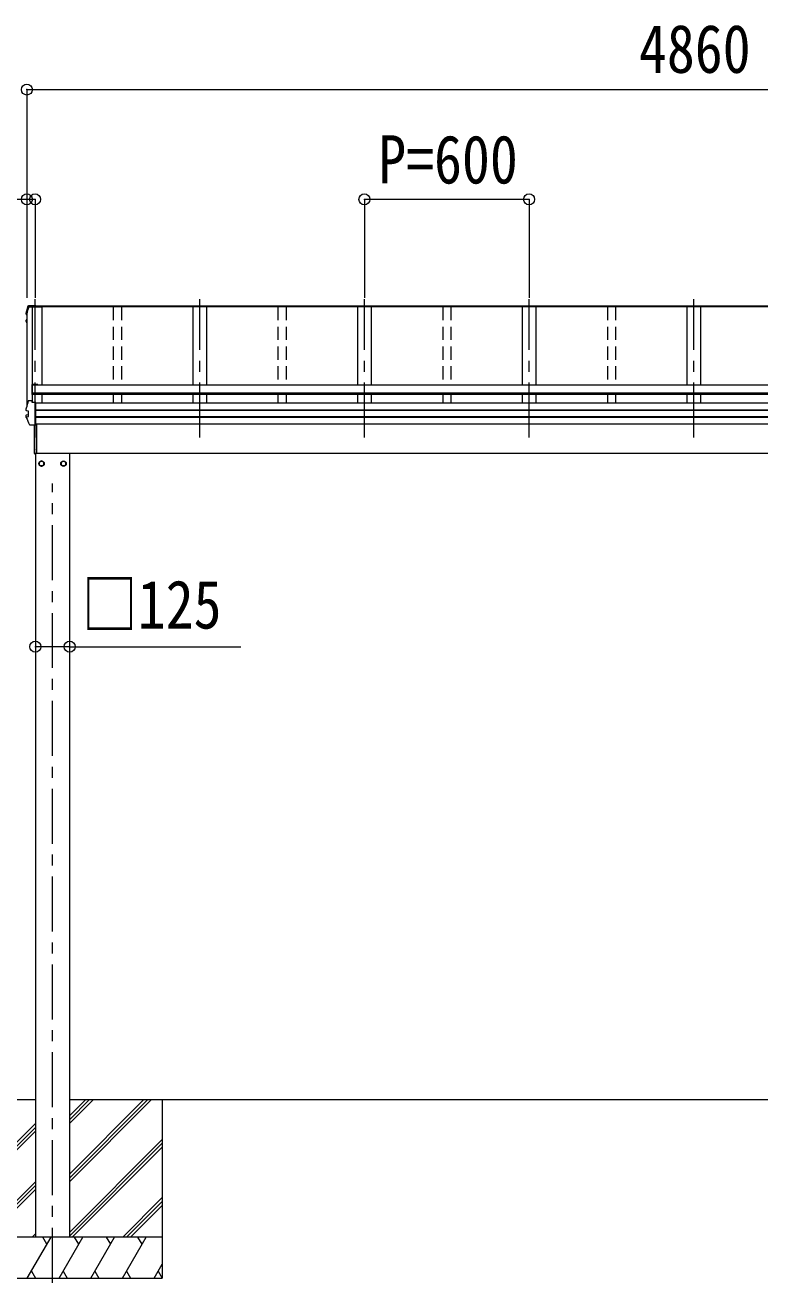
# Model space of a CAD drawing. Units: millimetres at full size, sheet at 1:40; details may follow other scales. Extents: x -11243 to 11243, y -7760 to 7760.
# Drawn here: x -7452 to -4775, y -5223 to -641 of the extents above; entities that cross this region are included whole.
import ezdxf
from ezdxf.enums import TextEntityAlignment as Align

# ---------------------------------------------------------------- set-up
doc = ezdxf.new("R2010")
doc.units = ezdxf.units.MM
doc.header["$LTSCALE"] = 40
doc.header["$PDMODE"] = 32
doc.header["$PDSIZE"] = 40
doc.linetypes.add('CHAIN1', pattern=[8, 5, -1, 1, -1])
doc.linetypes.add('DASHED1', pattern=[1.8, 1.2, -0.6])
doc.layers.add('0-3_ELV2', color=7, linetype='Continuous', lineweight=9)
doc.layers.add('0-6_OTH_LINE', color=6, linetype='Continuous', lineweight=9)
doc.styles.add('ＭＳ ゴシック', font='')
doc.styles.get('ＭＳ ゴシック').set_extended_font_data('MS Gothic')

msp = doc.modelspace()

# ---------------------------------------------------------------- linework, layer by layer
at = {"layer": '0-3_ELV2', "color": 6}
for p, q in [((-7445.39, -875.18), (-7445.39, -1634.18)), ((-7445.39, -1275.18), (-7758.73, -1275.18)), ((-7445.39, -1275.18), (-7445.39, -1634.18)), ((-7415.39, -1275.18), (-7415.39, -1634.18)), ((-6215.39, -1275.18), (-6215.39, -1634.18)), ((-5615.39, -1275.18), (-6215.39, -1275.18)), ((-5615.39, -1275.18), (-5615.39, -1634.18)), ((-7289.39, -2905), (-7414.39, -2905)), ((-7289.39, -2905), (-6665.92, -2905))]:
    msp.add_line(p, q, dxfattribs=at)
at = {"layer": '0-3_ELV2', "color": 5, "linetype": 'CHAIN1'}
for p, q in [((-7415.34, -2143.01), (-7415.34, -1638.83)), ((-6815.39, -2143.01), (-6815.39, -1638.83)), ((-6215.39, -2143.01), (-6215.39, -1638.83)), ((-5615.39, -2143.01), (-5615.39, -1638.83)), ((-5015.39, -2143.01), (-5015.39, -1638.83)), ((-7351.89, -5222.53), (-7351.89, -2310.44))]:
    msp.add_line(p, q, dxfattribs=at)
at = {"layer": '0-3_ELV2', "color": 4}
for p, q in [((-7447.71, -1694.03), (-7447.71, -1689.98)), ((-7447.67, -1689.66), (-7445.35, -1680.81)), ((-7446.66, -1695.3), (-7445.39, -1695.54)), ((-7445.39, -1694.02), (-7446.16, -1693.87)), ((-7445.39, -1693.67), (-7446.08, -1693.54)), ((-7445.39, -1690.72), (-7445.39, -2027.5)), ((-7445.35, -1680.81), (-7442.89, -1672.04)), ((-7442.89, -1672.04), (-7440.26, -1663.38)), ((-7390.39, -1667.36), (-7438.83, -1667.36)), ((-7426.37, -1667.21), (-7438.79, -1667.21)), ((-7438.64, -1665.71), (-7426.59, -1665.71)), ((-7437.4, -1662.1), (-7437.4, -1662.09)), ((-7437.4, -1662.1), (-7412.39, -1662.1)), ((-7437.4, -1662.1), (-7437.4, -1662.1)), ((-7426.59, -1664.62), (-7426.22, -1667.12)), ((-7426.59, -1665.71), (-7426.59, -1664.62)), ((-7412.39, -1664.62), (-7426.59, -1664.62)), ((-7426.59, -1665.71), (-7426.37, -1667.21)), ((-7426.37, -1667.21), (-7426.37, -1666.86)), ((-7426.29, -1667.36), (-7426.29, -2010.69)), ((-7415.39, -1667.12), (-7426.22, -1667.12)), ((-7425.69, -1667.36), (-7425.69, -2014.65)), ((-2615.39, -1666.45), (-7415.39, -1666.45)), ((-2615.39, -1667.35), (-7415.39, -1667.35)), ((-7412.39, -1666.45), (-7412.39, -1662.1)), ((-2618.39, -1664.18), (-7412.39, -1664.18)), ((-7390.39, -1667.27), (-7390.39, -1951.53)), ((-6840.39, -1667.27), (-6840.39, -1951.53)), ((-6790.39, -1667.27), (-6790.39, -1951.53)), ((-6240.34, -1667.27), (-6240.34, -1951.53)), ((-6190.34, -1667.27), (-6190.34, -1951.53)), ((-5640.39, -1667.27), (-5640.39, -1951.53)), ((-5590.39, -1667.27), (-5590.39, -1951.53)), ((-5040.39, -1667.27), (-5040.39, -1951.53)), ((-4990.39, -1667.27), (-4990.39, -1951.53)), ((-7447.81, -1719.06), (-7447.81, -1715)), ((-7445.39, -1717.52), (-7446.76, -1717.79)), ((-7445.39, -1719.04), (-7446.24, -1719.21)), ((-7445.39, -1713.43), (-7446.23, -1713.53)), ((-7446.23, -1713.53), (-7446.23, -1713.53)), ((-7427.49, -1951.5), (-7427.49, -1980.96)), ((-7405.49, -1949.5), (-7425.49, -1949.5)), ((-7425.49, -1985.55), (-7425.49, -1951.04)), ((-7405.49, -1951.04), (-7425.49, -1951.04)), ((-2605.29, -1951.66), (-7425.49, -1951.66)), ((-7405.49, -1949.5), (-7405.49, -1951.66)), ((-7438.64, -2008.37), (-7426.59, -2008.37)), ((-7425.49, -1980.96), (-7427.49, -1980.96)), ((-7426.37, -2009.87), (-7426.59, -2008.37)), ((-7426.37, -2009.87), (-7426.37, -2010.22)), ((-7425.64, -2015), (-7426.37, -2010.22)), ((-7425.66, -2015), (-7426.22, -2011.32)), ((-7426.22, -2015), (-7426.22, -2011.32)), ((-2605.29, -1980.7), (-7425.49, -1980.7)), ((-2605.29, -1982.44), (-7425.49, -1982.44)), ((-2605.29, -1985.55), (-7425.49, -1985.55)), ((-7412.39, -2097.42), (-7412.39, -2015)), ((-7390.39, -1983.51), (-7390.39, -2017.18)), ((-6840.39, -1985.55), (-6840.39, -2017.18)), ((-6790.39, -1985.55), (-6790.39, -2017.18)), ((-6240.34, -1985.55), (-6240.34, -2017.18)), ((-6190.34, -1985.55), (-6190.34, -2017.18)), ((-5640.39, -1985.55), (-5640.39, -2017.18)), ((-5590.39, -1985.55), (-5590.39, -2017.18)), ((-5040.39, -1985.55), (-5040.39, -2017.18)), ((-4990.39, -1985.55), (-4990.39, -2017.18)), ((-7447.81, -2069.11), (-7447.81, -2061.72)), ((-7447.71, -2044.07), (-7447.71, -2036.69)), ((-7446.76, -2060.45), (-7440.8, -2059.29)), ((-7446.08, -2045.55), (-7446.08, -2045.55)), ((-7439.83, -2046.32), (-7446.08, -2045.55)), ((-7440.39, -2046.45), (-7440.39, -2065.66)), ((-7439.83, -2046.32), (-7439.83, -2046.32)), ((-2618.39, -2017.18), (-7412.39, -2017.18)), ((-2618.39, -2043.7), (-7412.39, -2043.7)), ((-2618.39, -2044.59), (-7412.39, -2044.59)), ((-7446.23, -2067.83), (-7439.83, -2066.13)), ((-7446.23, -2067.83), (-7446.23, -2067.83)), ((-7439.82, -2066.13), (-7439.83, -2066.13)), ((-7412.39, -2097.42), (-7433.04, -2097.42)), ((-7417.39, -2201.61), (-7417.39, -2097.42)), ((-7416.89, -2202.01), (-7416.89, -2097.42)), ((-2618.39, -2067.81), (-7412.39, -2067.81)), ((-2618.39, -2069.74), (-7412.39, -2069.74)), ((-2618.39, -2094.77), (-7412.39, -2094.77)), ((-7410.39, -2094.77), (-7410.39, -2199.61)), ((-7416.89, -2202.01), (-7416.9, -2202.07)), ((-7416.89, -2202.01), (-7416.89, -2202.01)), ((-7415.39, -2199.61), (-7410.39, -2199.61)), ((-7415.39, -2202.11), (-7415.39, -2199.61)), ((-2734.69, -2201.01), (-7415.39, -2201.01)), ((-7414.39, -2201.01), (-7414.39, -5056.01)), ((-7383.3, -2237.76), (-7383.4, -2237.76)), ((-7383.3, -2238.26), (-7383.4, -2238.26)), ((-7320.49, -2237.76), (-7320.39, -2237.76)), ((-7320.49, -2238.26), (-7320.39, -2238.26)), ((-7289.39, -5056.01), (-7289.39, -2201.01))]:
    msp.add_line(p, q, dxfattribs=at)
at = {"layer": '0-3_ELV2', "color": 4, "linetype": 'DASHED1'}
for p, q in [((-7130.39, -1667.27), (-7130.39, -1951.66)), ((-7100.39, -1667.27), (-7100.39, -1951.66)), ((-6530.39, -1667.27), (-6530.39, -1951.66)), ((-6500.39, -1667.27), (-6500.39, -1951.66)), ((-5930.39, -1667.27), (-5930.39, -1951.66)), ((-5900.39, -1667.27), (-5900.39, -1951.66)), ((-5330.39, -1667.27), (-5330.39, -1951.66)), ((-5300.39, -1667.27), (-5300.39, -1951.66)), ((-7130.39, -1985.55), (-7130.39, -2017.18)), ((-7100.39, -1985.55), (-7100.39, -2017.18)), ((-6530.39, -1985.55), (-6530.39, -2017.18)), ((-6500.39, -1985.55), (-6500.39, -2017.18)), ((-5930.39, -1985.55), (-5930.39, -2017.18)), ((-5900.39, -1985.55), (-5900.39, -2017.18)), ((-5330.39, -1985.55), (-5330.39, -2017.18)), ((-5300.39, -1985.55), (-5300.39, -2017.18))]:
    msp.add_line(p, q, dxfattribs=at)
at = {"layer": '0-3_ELV2'}
for p, q in [((-7414.39, -4556.01), (-8775.5, -4556.01)), ((-2741.39, -4556.01), (-7289.39, -4556.01)), ((-7289.39, -4853.52), (-6991.88, -4556.01)), ((-7289.39, -4825.23), (-7020.16, -4556.01)), ((-7289.39, -4839.38), (-7006.02, -4556.01)), ((-7289.39, -4641.39), (-7204.01, -4556.01)), ((-7289.39, -4627.25), (-7218.15, -4556.01)), ((-7289.39, -4613.1), (-7232.3, -4556.01)), ((-6951.89, -4556.01), (-6951.89, -5206.01)), ((-7751.89, -4979.37), (-7414.39, -4641.87)), ((-7751.89, -4993.51), (-7414.39, -4656.01)), ((-7751.89, -5007.65), (-7414.39, -4670.15)), ((-7289.39, -5037.37), (-6951.89, -4699.87)), ((-7289.39, -5051.51), (-6951.89, -4714.01)), ((-7279.75, -5056.01), (-6951.89, -4728.15)), ((-7616.4, -5056.01), (-7414.39, -4854)), ((-7602.26, -5056.01), (-7414.39, -4868.14)), ((-7588.12, -5056.01), (-7414.39, -4882.28)), ((-7095.9, -5056.01), (-6951.89, -4912)), ((-7081.76, -5056.01), (-6951.89, -4926.14)), ((-7067.62, -5056.01), (-6951.89, -4940.28)), ((-6951.89, -5056.01), (-7751.89, -5056.01)), ((-7443.69, -5206.01), (-7357.09, -5056.01)), ((-7425.99, -5056.01), (-7414.39, -5044.42)), ((-7372.09, -5081.99), (-7387.09, -5056.01)), ((-7328.22, -5206.01), (-7241.62, -5056.01)), ((-7256.62, -5081.99), (-7271.62, -5056.01)), ((-7212.75, -5206.01), (-7126.14, -5056.01)), ((-7156.15, -5056.01), (-7141.15, -5081.99)), ((-7097.28, -5206.01), (-7010.67, -5056.01)), ((-7025.68, -5081.99), (-7040.68, -5056.01)), ((-6981.81, -5206.01), (-6951.89, -5154.2)), ((-7751.89, -5206.01), (-6951.89, -5206.01)), ((-7428.69, -5180.03), (-7413.69, -5206.01)), ((-7313.22, -5180.03), (-7298.22, -5206.01)), ((-7197.75, -5180.03), (-7182.75, -5206.01)), ((-7082.28, -5180.03), (-7067.28, -5206.01)), ((-6966.81, -5180.03), (-6951.89, -5205.86))]:
    msp.add_line(p, q, dxfattribs=at)
at = {"layer": '0-3_ELV2', "color": 4}
for points in [[(-7447.67, -1689.67), (-7447.71, -1689.93), (-7447.71, -1689.98)], [(-7440.26, -1663.37), (-7440.14, -1663.08), (-7439.96, -1662.81), (-7439.74, -1662.58), (-7439.49, -1662.4), (-7439.21, -1662.27), (-7438.95, -1662.19), (-7438.71, -1662.15), (-7438.48, -1662.13), (-7438.23, -1662.11), (-7437.94, -1662.1), (-7437.63, -1662.09), (-7437.32, -1662.09)], [(-7412.39, -1666.12), (-7415.39, -1666.12), (-7415.39, -1667.12)], [(-7445.39, -1725.26), (-7446.31, -1723.02), (-7447.72, -1719.54)], [(-7412.39, -2015), (-7426.59, -2015), (-7426.59, -2008.37)], [(-7447.67, -2036.38), (-7447.71, -2036.64), (-7447.71, -2036.69)], [(-7447.71, -2044.11), (-7447.71, -2044.02), (-7447.67, -2043.76)], [(-7446.16, -2045.53), (-7446.44, -2045.45), (-7446.69, -2045.38), (-7446.92, -2045.28), (-7447.2, -2045.11), (-7447.46, -2044.84), (-7447.64, -2044.5), (-7447.69, -2044.11)], [(-7446.08, -2045.55), (-7446.31, -2045.47), (-7446.52, -2045.33), (-7446.68, -2045.11), (-7446.81, -2044.83), (-7446.87, -2044.52), (-7446.88, -2044.19), (-7446.83, -2043.87)], [(-7440.39, -2046.45), (-7440.41, -2046.33), (-7440.44, -2046.24)], [(-7439.83, -2046.32), (-7439.74, -2046.34), (-7439.67, -2046.39), (-7439.61, -2046.47), (-7439.56, -2046.57), (-7439.53, -2046.68), (-7439.52, -2046.79)], [(-7447.7, -2069.61), (-7447.78, -2069.45), (-7447.81, -2069.27), (-7447.81, -2069.1)], [(-7447.72, -2069.59), (-7444.86, -2076.41), (-7441.92, -2083.14), (-7438.88, -2089.79), (-7435.75, -2096.35)], [(-7446.91, -2069.81), (-7447, -2069.48), (-7447.03, -2069.12), (-7446.98, -2068.76), (-7446.87, -2068.43), (-7446.7, -2068.15), (-7446.48, -2067.95), (-7446.23, -2067.83)], [(-7439.82, -2066.13), (-7439.74, -2066.1), (-7439.67, -2066.04), (-7439.61, -2065.95), (-7439.56, -2065.85), (-7439.53, -2065.73), (-7439.52, -2065.61)], [(-7433.06, -2097.42), (-7433.44, -2097.41), (-7433.79, -2097.4), (-7434.11, -2097.38), (-7434.38, -2097.35), (-7434.69, -2097.28), (-7435.03, -2097.14), (-7435.33, -2096.92), (-7435.59, -2096.64), (-7435.77, -2096.3)], [(-7416.9, -2202.07), (-7416.9, -2202.11), (-7416.9, -2202.11)], [(-7416.9, -2202.11), (-7416.89, -2202.11), (-7415.39, -2202.11)]]:
    msp.add_lwpolyline(points, dxfattribs=at)
for points in [[(-7391.89, -2228.19), (-7400.39, -2233.1), (-7400.39, -2242.91), (-7391.89, -2247.82), (-7383.39, -2242.91), (-7383.39, -2233.1)], [(-7311.89, -2228.19), (-7303.39, -2233.1), (-7303.39, -2242.91), (-7311.89, -2247.82), (-7320.39, -2242.91), (-7320.39, -2233.1)]]:
    msp.add_lwpolyline(points, close=True, dxfattribs=at)
for centre, radius in [((-7391.89, -2238.01), 10), ((-7391.89, -2238.01), 8.5), ((-7311.89, -2238.01), 10), ((-7311.89, -2238.01), 8.5)]:
    msp.add_circle(centre, radius, dxfattribs=at)
for centre, radius, start, end in [((-7446.41, -1694.03), 1.3, 166.2046, 259.10358), ((-6962.39, -1813.37), 499.82, 162.96047, 166.14879), ((-6962.38, -1813.37), 498.32, 162.94349, 166.12469), ((-7438.64, -1667.41), 1.7, 89.95676, 162.90929), ((-7446.51, -1715), 1.3, 100.9005, 179.9623), ((-7446.51, -1719.06), 1.3, 100.8868, 201.66215), ((-6983.07, -1534.49), 498.64, 201.74241, 202.00165), ((-6983.07, -1534.14), 498.64, 201.78246, 202.00165), ((-7425.49, -1951.5), 2, 90, 180), ((-6962.39, -2156.03), 499.82, 162.96047, 166.14879), ((-7438.64, -2010.07), 1.7, 89.95676, 162.90929), ((-7446.51, -2061.72), 1.3, 100.9005, 179.9623), ((-7440.89, -2058.8), 0.499, 280.91518, 359.94761), ((-7404.75, -2186.94), 12.15, 179.0404, 180.9596), ((-7416.89, -2201.61), 0.5, 180, 269.5), ((-7391.89, -2238.01), 8.6, 171.25399, 188.74601), ((-7391.89, -2238.01), 8.6, 111.25399, 128.74601), ((-7391.89, -2238.01), 8.6, 231.25399, 248.74601), ((-7391.89, -2238.01), 8.6, 51.25399, 68.74601), ((-7391.89, -2238.01), 8.6, 291.25399, 308.74601), ((-7391.89, -2238.01), 8.6, 1.66581, 8.74601), ((-7391.89, -2238.01), 8.6, 351.25399, 358.33419), ((-7311.89, -2238.01), 8.6, 171.25399, 178.33419), ((-7311.89, -2238.01), 8.6, 181.66581, 188.74601), ((-7311.89, -2238.01), 8.6, 111.25399, 128.74601), ((-7311.89, -2238.01), 8.6, 231.25399, 248.74601), ((-7311.89, -2238.01), 8.6, 51.25399, 68.74601), ((-7311.89, -2238.01), 8.6, 291.25399, 308.74601), ((-7311.89, -2238.01), 8.6, 351.25399, 8.74601)]:
    msp.add_arc(centre, radius, start, end, dxfattribs=at)
at = {"layer": '0-3_ELV2', "color": 6}
for p in [(-7445.39, -875.18), (-7445.39, -1275.18), (-7415.39, -1275.18), (-6215.39, -1275.18), (-5615.39, -1275.18), (-7414.39, -2905), (-7289.39, -2905)]:
    msp.add_point(p, dxfattribs=at)
at = {"layer": '0-6_OTH_LINE'}
for p, q in [((-7445.39, -875.18), (-2585.39, -875.18)), ((-7415.39, -1275.18), (-7445.39, -1275.18))]:
    msp.add_line(p, q, dxfattribs=at)

# ---------------------------------------------------------------- texts
at = {"layer": '0-3_ELV2', "style": 'ＭＳ ゴシック', "width": 0.85}
for s, p in [('4860', (-5215.39, -867.18)), ('P=600', (-6165.39, -1270.18)), ('□125', (-7245.47, -2891.63))]:
    msp.add_text(s, height=176, dxfattribs=at).set_placement(p, align=Align.BOTTOM_LEFT)

doc.saveas('drawing.dxf')
